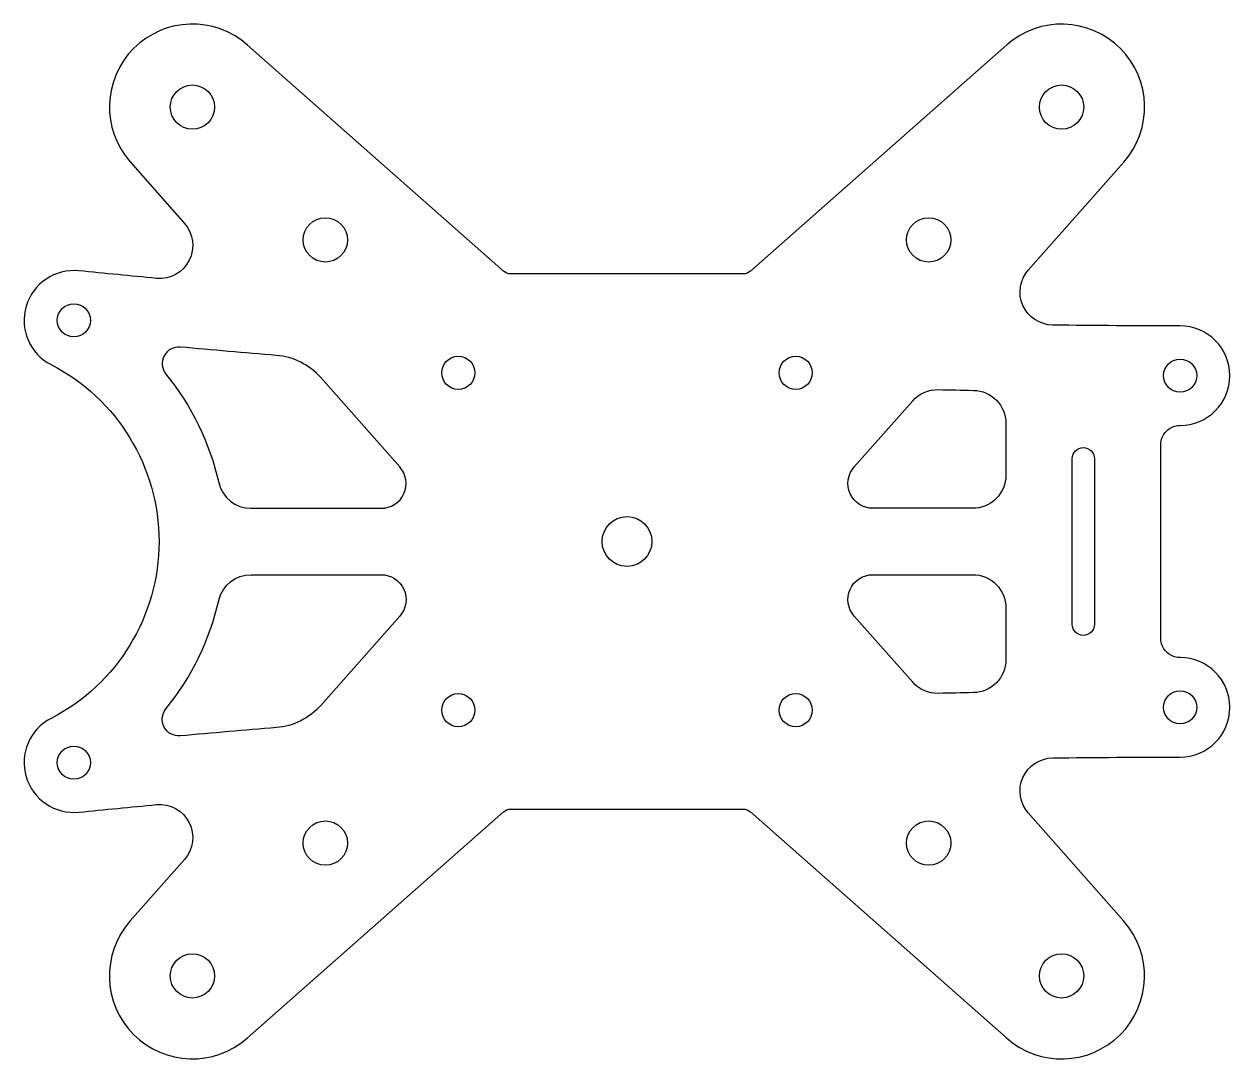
# Model space of a CAD drawing. Header units: millimetres. Extents: x -55 to 55, y -47 to 47.
import ezdxf

# ---------------------------------------------------------------- set-up
doc = ezdxf.new("R2010")
doc.units = ezdxf.units.MM
doc.layers.get('0').update_dxf_attribs({"linetype": 'CONTINUOUS'})

msp = doc.modelspace()

# ---------------------------------------------------------------- linework, layer by layer
for points in [[(34.33, 44.91), (11.16, 24.45, -0.182911), (10.5, 24.2), (-10.5, 24.2, -0.18291), (-11.16, 24.45), (-34.31, 44.9, 0.941281), (-44.91, 34.33), (-40.01, 28.77, -0.679483), (-42.53, 23.8, -0.001767), (-49.55, 24.48, 0.827704), (-52.06, 16, -0.609612), (-52.06, -16, 0.827704), (-49.55, -24.48, -0.001767), (-42.53, -23.8, -0.679481), (-40.01, -28.77), (-44.9, -34.31, 0.941281), (-34.33, -44.91), (-11.16, -24.45, -0.182911), (-10.5, -24.2), (10.5, -24.2, -0.18291), (11.16, -24.45), (34.31, -44.9, 0.941281), (44.91, -34.33), (36.28, -24.55, -0.641995), (38.49, -19.57, -0.002883), (50, -19.5, 1), (50, -10.5, -0.414214), (48.25, -8.75), (48.25, 8.75, -0.414214), (50, 10.5, 1), (50, 19.5, -0.002883), (38.49, 19.57, -0.641994), (36.28, 24.55), (44.9, 34.31, 0.941281)], [(-31.69, 16.83, -0.002173), (-40.38, 17.58, 0.663554), (-41.68, 15.14, -0.115093), (-36.91, 5.33, 0.350001), (-33.98, 3), (-22.22, 3, 0.646074), (-20.54, 6.74), (-27.68, 14.82, 0.193798)], [(31.31, 13.67, -0.40877), (34.25, 10.67), (34.25, 6, -0.414214), (31.25, 3), (22.23, 3, -0.646073), (20.54, 6.74), (25.83, 12.73, -0.220715), (28.14, 13.74, 0.000788)], [(40.25, -7.5), (40.25, 7.5, -1), (42.25, 7.5), (42.25, -7.5, -1)], [(-40.38, -17.58, -0.663567), (-41.68, -15.14, 0.115093), (-36.91, -5.33, -0.350001), (-33.98, -3), (-22.23, -3, -0.646073), (-20.54, -6.74), (-27.68, -14.82, -0.193799), (-31.69, -16.83, 0.002173)], [(22.22, -3), (31.25, -3, -0.414214), (34.25, -6), (34.25, -10.67, -0.40877), (31.31, -13.67, 0.000788), (28.14, -13.74, -0.220714), (25.83, -12.73), (20.54, -6.74, -0.646074)]]:
    msp.add_lwpolyline(points, format="xyb", close=True)
for centre, radius in [((-39.29, 39.29), 2), ((39.29, 39.29), 2), ((-27.27, 27.27), 2), ((27.27, 27.27), 2), ((-50, 20), 1.5), ((-15.25, 15.25), 1.5), ((15.25, 15.25), 1.5), ((50, 15), 1.5), ((0, 0), 2.25), ((-15.25, -15.25), 1.5), ((15.25, -15.25), 1.5), ((50, -15), 1.5), ((-50, -20), 1.5), ((-27.27, -27.27), 2), ((27.27, -27.27), 2), ((-39.29, -39.29), 2), ((39.29, -39.29), 2)]:
    msp.add_circle(centre, radius)

doc.saveas('drawing.dxf')
